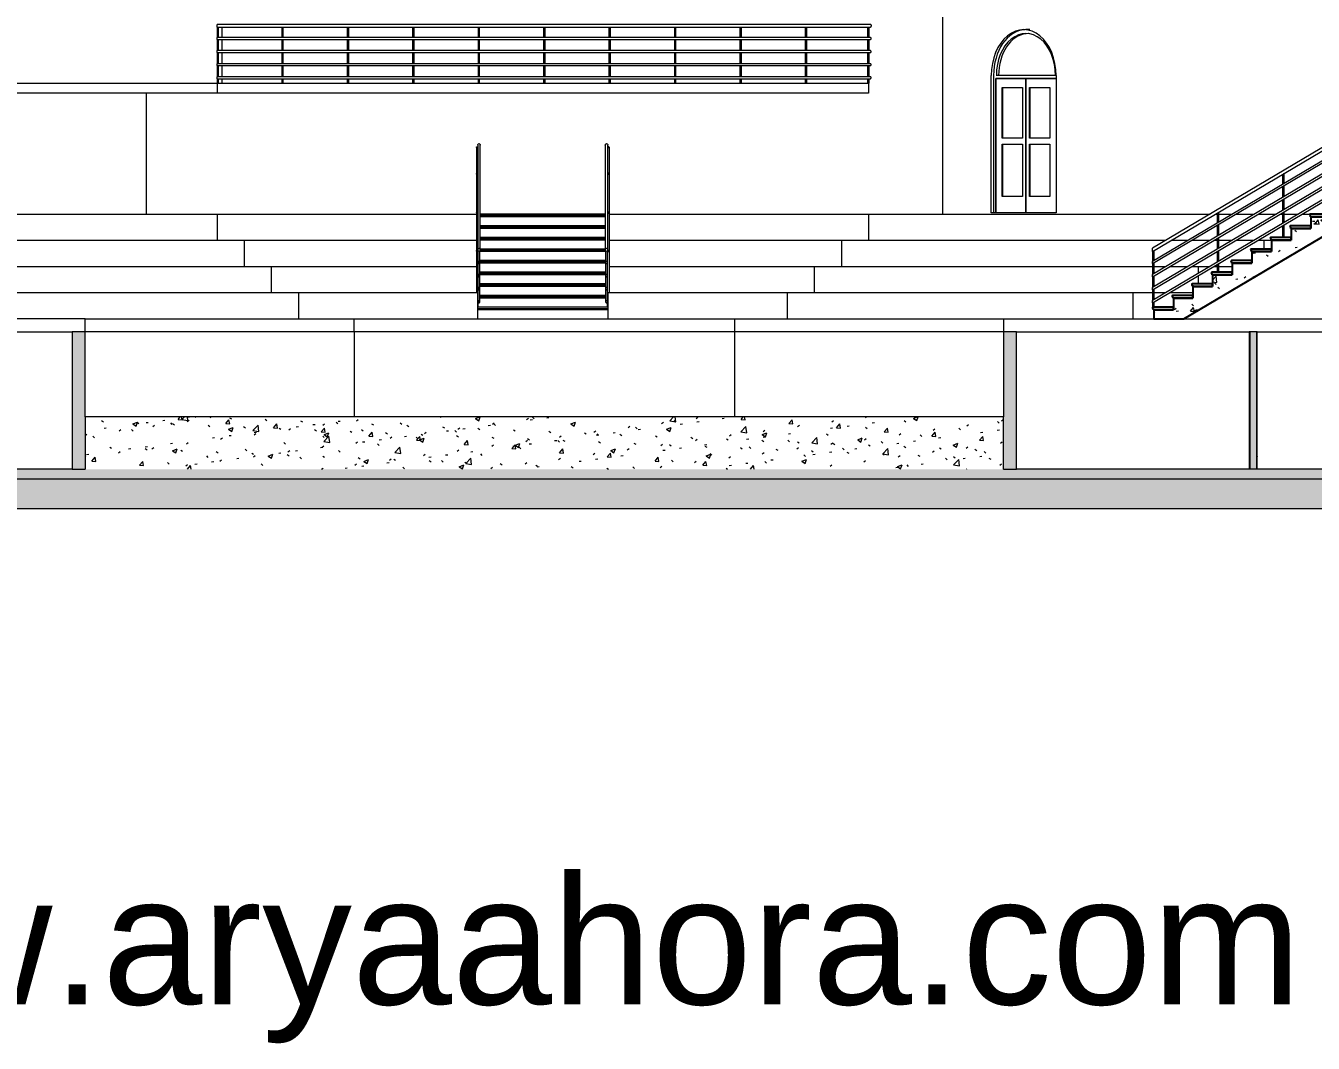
# Model space of a CAD drawing. Header units: millimetres. Extents: x -19779 to 53254, y -11975 to 15500.
# Drawn here: x 9084 to 28758, y -11975 to 3580 of the extents above; entities that cross this region are included whole.
import ezdxf

# ---------------------------------------------------------------- set-up
doc = ezdxf.new("R2010")
doc.units = ezdxf.units.MM
for name, color, linetype, lineweight in [('A-DETL-GENF', 92, 'Continuous', 9), ('A-DETL-THIN', 151, 'Continuous', 9), ('A-DOOR', 31, 'Continuous', 9), ('A-DOOR-FRAM', 31, 'Continuous', 9), ('A-DOOR-GLAZ', 31, 'Continuous', 9), ('A-FLOR', 192, 'Continuous', 9), ('A-FLOR-FNSH', 192, 'Continuous', 35), ('A-FLOR-HRAL', 11, 'Continuous', 9), ('A-FLOR-PATT', 8, 'Continuous', 35), ('A-WALL', 113, 'Continuous', 9), ('A-WALL-FNSH', 113, 'Continuous', 25), ('A-WALL-PATT', 111, 'Continuous', 25), ('G-ANNO-TEXT', 231, 'Continuous', 9), ('I-WALL', 2, 'Continuous', 9), ('S-FNDN', 32, 'Continuous', 9), ('S-STRS', 31, 'Continuous', 9)]:
    doc.layers.add(name, color=color, linetype=linetype, lineweight=lineweight)
doc.styles.add('Arial_1', font='arial.ttf', dxfattribs={"height": 1967.065868})
pattern_1 = [(50, (19874.8, -1675), (728.737, -63.756), [76.2, -838.2]), (355, (19874.8, -1675), (-140.972, 764.228), [60.96, -670.56]), (100.451, (19935.54, -1680.3), (587.77, 700.467), [64.76, -712.36]), (46.184, (19874.8, -1471.8), (1084.316, -168.17), [114.3, -1257.3]), (96.636, (19965.2, -1485.8), (949.61, 989.71), [97.14, -1068.54]), (351.184, (19874.8, -1471.8), (949.62, 989.7), [91.44, -1005.84]), (21, (19976.4, -1522.6), (606.458, -409.06), [76.2, -838.2]), (326, (19976.4, -1522.6), (247.208, 736.753), [60.96, -670.56]), (71.451, (20026.95, -1556.7), (853.668, 327.685), [64.76, -712.36]), (37.5, (19874.81, -1675), (12.3547, 338.22), [33.528, -628.904, 33.528, -647.192, -673.1]), (37.5, (19874.81, -1675), (12.3547, 338.22), [-1343.152, 33.528, -639.572]), (7.5, (19874.8, -1675), (267.279, 400.722), [33.528, -354.584, 33.528, -613.664, -256.54]), (7.5, (19874.8, -1675), (267.279, 400.722), [-1035.304, 33.528, -223.012]), (327.5, (19648.25, -1675), (542.3633, -22.9153), [33.528, -220.472, 33.528, -758.952, -1051.56]), (327.5, (19648.25, -1675), (542.3633, -22.9153), [-1046.48, 33.528, -1018.032]), (317.5, (19546.65, -1675), (592.517, 101.707), [33.528, -296.672, 33.528, -492.76, -746.76]), (317.5, (19546.65, -1675), (592.517, 101.707), [-856.488, 33.528, -713.232])]
pattern_2 = [(0, (19874.81, -1675), (812.8, 203.2), [33.528, -576.072, 33.528, -576.072, -3251.2]), (0, (19874.81, -1675), (812.8, 203.2), [-1219.2, 33.528, -1185.672, 33.528, -576.072, -1422.4]), (0, (19874.81, -1675), (812.8, 203.2), [-3048, 33.528, -372.872, 33.528, -982.472]), (120, (20179.61, -1573.4), (-582.3764, 602.3054), [33.528, -576.072, 33.528, -3827.272]), (120, (20179.61, -1573.4), (-582.3764, 602.3054), [-643.128, -576.072, 33.528, -1185.672, -2032]), (120, (20179.61, -1573.4), (-582.3764, 602.3054), [-2438.4, 33.528, -576.072, 33.528, -1388.872]), (120, (20179.61, -1573.4), (-582.3764, 602.3054), [-3081.528, -372.872, 33.528, -982.472]), (240, (20281.21, -1167), (-230.4236, -805.5054), [33.528, -576.072, 33.528, -3827.272]), (240, (20281.21, -1167), (-230.4236, -805.5054), [-643.128, -576.072, 33.528, -1185.672, -2032]), (240, (20281.21, -1167), (-230.4236, -805.5054), [-2438.4, 33.528, -576.072, 33.528, -1388.872]), (240, (20281.21, -1167), (-230.4236, -805.5054), [-3081.528, -372.872, 33.528, -982.472])]

# ---------------------------------------------------------------- blocks, each defined once
blk = doc.blocks.new('楼梯 - 楼梯-139307-Section 1')
at = {"layer": 'S-STRS'}
for p, q in [((17940, 700), (16030, 700)), ((16030, 680), (17940, 680)), ((17940, 680), (16030, 680)), ((17940, 660), (16030, 660)), ((17940, 522), (16030, 522)), ((16030, 502), (17940, 502)), ((17940, 502), (16030, 502)), ((17940, 482), (16030, 482)), ((17940, 344), (16030, 344)), ((16030, 324), (17940, 324)), ((17940, 324), (16030, 324)), ((17940, 304), (16030, 304)), ((17945, 127), (16025, 127)), ((16028, 147), (17941, 147)), ((17941, 147), (16028, 147)), ((17940, 167), (16030, 167)), ((17945, -11), (16025, -11)), ((16025, -31), (17945, -31)), ((17945, -31), (16025, -31)), ((17945, -51), (16025, -51)), ((17945, -189), (16025, -189)), ((16025, -209), (17945, -209)), ((17945, -209), (16025, -209)), ((17945, -229), (16025, -229)), ((17945, -367), (16025, -367)), ((16025, -387), (17945, -387)), ((17945, -387), (16025, -387)), ((17945, -407), (16025, -407)), ((17945, -544), (16025, -544)), ((16025, -564), (17945, -564)), ((17945, -564), (16025, -564)), ((17945, -584), (16025, -584)), ((17985, -722), (15985, -722)), ((15985, -742), (17985, -742)), ((15985, -742), (17985, -742)), ((17985, -762), (15985, -762))]:
    blk.add_line(p, q, dxfattribs=at)
blk = doc.blocks.new('栏杆扶手 - 25mm-139415-Section 1')
at = {"layer": 'A-FLOR-HRAL'}
blk.add_line((17997, 1316), (17997, 724), dxfattribs=at)
at = {"layer": 'A-FLOR-HRAL', "flags": 128}
for points in [[(17997, 1316), (17996, 1320), (17992, 1322), (17987, 1324), (17982, 1324), (17979, 1323)], [(17979, 1310), (17982, 1309), (17987, 1309), (17992, 1311), (17996, 1313), (17997, 1316)]]:
    blk.add_lwpolyline(points, dxfattribs=at)
blk = doc.blocks.new('栏杆扶手 - 25mm-139413-Section 1')
at = {"layer": 'A-FLOR-HRAL'}
blk.add_line((17997, 724), (17997, 139), dxfattribs=at)
at = {"layer": 'A-FLOR-HRAL', "flags": 128}
for points in [[(17997, 724), (17996, 727), (17992, 730), (17987, 731), (17982, 731), (17980, 731)], [(17980, 717), (17982, 717), (17987, 717), (17992, 718), (17996, 721), (17997, 724)]]:
    blk.add_lwpolyline(points, dxfattribs=at)
blk = doc.blocks.new('栏杆扶手 - 25mm-139411-Section 1')
at = {"layer": 'A-FLOR-HRAL'}
blk.add_line((17997, 1724), (17997, 1316), dxfattribs=at)
at = {"layer": 'A-FLOR-HRAL', "flags": 128}
for points in [[(17997, 1724), (17996, 1727), (17992, 1730), (17987, 1731), (17982, 1731), (17980, 1731)], [(17980, 1717), (17982, 1717), (17987, 1717), (17992, 1718), (17996, 1721), (17997, 1724)]]:
    blk.add_lwpolyline(points, dxfattribs=at)
blk = doc.blocks.new('栏杆扶手 - 25mm-139409-Section 1')
at = {"layer": 'A-FLOR-HRAL'}
for p, q in [((17972, -722), (17972, 139)), ((17997, 139), (17997, -500)), ((17985, -722), (17972, -722))]:
    blk.add_line(p, q, dxfattribs=at)
at = {"layer": 'A-FLOR-HRAL', "flags": 128}
for points in [[(17973, 136), (17973, 135), (17977, 133), (17982, 131), (17987, 131), (17992, 133), (17996, 135), (17997, 139)], [(17997, 139), (17996, 142), (17992, 144), (17987, 146), (17982, 146), (17978, 145)]]:
    blk.add_lwpolyline(points, dxfattribs=at)
blk = doc.blocks.new('栏杆扶手 - 栏杆扶手-139343-Section 1')
at = {"layer": 'A-FLOR-HRAL'}
for p, q in [((17940, 1755), (17940, 155)), ((17980, 155), (17980, 1755)), ((17945, 139), (17945, -40)), ((17945, -40), (17945, -240)), ((17975, -40), (17975, -14)), ((17945, -240), (17945, -440)), ((17975, -240), (17975, -214)), ((17945, -440), (17945, -640)), ((17975, -440), (17975, -414)), ((17975, -640), (17975, -614))]:
    blk.add_line(p, q, dxfattribs=at)
at = {"layer": 'A-FLOR-HRAL', "flags": 128}
for points in [[(17940, 1755), (17940, 1761), (17942, 1766), (17946, 1771), (17950, 1775), (17955, 1777), (17960, 1778), (17965, 1777), (17970, 1775), (17974, 1771), (17977, 1766), (17979, 1761), (17980, 1755)], [(17980, 155), (17979, 161), (17977, 166), (17974, 171), (17970, 175), (17965, 177), (17960, 178), (17955, 177), (17950, 175), (17946, 171), (17942, 166), (17940, 161), (17940, 155)], [(17940, 155), (17940, 149), (17942, 143), (17946, 138), (17950, 134), (17955, 132), (17960, 131), (17965, 132), (17970, 134), (17974, 138), (17977, 143), (17979, 149), (17980, 155)], [(17975, -40), (17974, -35), (17973, -31), (17970, -27), (17967, -25), (17964, -23), (17960, -22), (17956, -23), (17952, -25), (17949, -27), (17947, -31), (17945, -35), (17945, -40)], [(17945, -40), (17945, -44), (17947, -48), (17949, -52), (17952, -55), (17956, -57), (17960, -57), (17964, -57), (17967, -55), (17970, -52), (17973, -48), (17974, -44), (17975, -40)], [(17975, -240), (17974, -235), (17973, -231), (17970, -227), (17967, -225), (17964, -223), (17960, -222), (17956, -223), (17952, -225), (17949, -227), (17947, -231), (17945, -235), (17945, -240)], [(17945, -240), (17945, -244), (17947, -248), (17949, -252), (17952, -255), (17956, -257), (17960, -257), (17964, -257), (17967, -255), (17970, -252), (17973, -248), (17974, -244), (17975, -240)], [(17975, -440), (17974, -435), (17973, -431), (17970, -427), (17967, -425), (17964, -423), (17960, -422), (17956, -423), (17952, -425), (17949, -427), (17947, -431), (17945, -435), (17945, -440)], [(17945, -440), (17945, -444), (17947, -448), (17949, -452), (17952, -455), (17956, -457), (17960, -457), (17964, -457), (17967, -455), (17970, -452), (17973, -448), (17974, -444), (17975, -440)], [(17975, -640), (17974, -635), (17973, -631), (17970, -627), (17967, -625), (17964, -623), (17960, -622), (17956, -623), (17952, -625), (17949, -627), (17947, -631), (17945, -635), (17945, -640)], [(17945, -640), (17945, -644), (17947, -648), (17949, -652), (17952, -655), (17956, -657), (17960, -657), (17964, -657), (17967, -655), (17970, -652), (17973, -648), (17974, -644), (17975, -640)]]:
    blk.add_lwpolyline(points, dxfattribs=at)
for name in ['栏杆扶手 - 25mm-139411-Section 1', '栏杆扶手 - 25mm-139415-Section 1', '栏杆扶手 - 25mm-139413-Section 1', '栏杆扶手 - 25mm-139409-Section 1']:
    blk.add_blockref(name, (0, 0))
blk = doc.blocks.new('栏杆扶手 - 25mm-V1-Section 1')
at = {"layer": 'A-FLOR-HRAL'}
for p, q in [((15972, 139), (15972, -500)), ((15997, -722), (15997, 139)), ((15985, -722), (15996, -722))]:
    blk.add_line(p, q, dxfattribs=at)
at = {"layer": 'A-FLOR-HRAL', "flags": 128}
for points in [[(15972, 139), (15973, 142), (15977, 144), (15982, 146), (15987, 146), (15992, 145)], [(15997, 137), (15996, 135), (15992, 133), (15987, 131), (15982, 131), (15977, 133), (15973, 135), (15972, 139)]]:
    blk.add_lwpolyline(points, dxfattribs=at)
blk = doc.blocks.new('栏杆扶手 - 栏杆扶手-139347-Section 1')
at = {"layer": 'A-FLOR-HRAL'}
for p, q in [((15990, 1755), (15990, 155)), ((16030, 155), (16030, 1755)), ((16025, -40), (16025, 139)), ((15995, -14), (15995, -40)), ((16025, -240), (16025, -40)), ((15995, -214), (15995, -240)), ((16025, -440), (16025, -240)), ((15995, -414), (15995, -440)), ((16025, -640), (16025, -440)), ((15995, -614), (15995, -640))]:
    blk.add_line(p, q, dxfattribs=at)
at = {"layer": 'A-FLOR-HRAL', "flags": 128}
for points in [[(15990, 1755), (15990, 1761), (15992, 1766), (15996, 1771), (16000, 1775), (16005, 1777), (16010, 1778), (16015, 1777), (16020, 1775), (16024, 1771), (16027, 1766), (16029, 1761), (16030, 1755)], [(16030, 155), (16029, 161), (16027, 166), (16024, 171), (16020, 175), (16015, 177), (16010, 178), (16005, 177), (16000, 175), (15996, 171), (15992, 166), (15990, 161), (15990, 155)], [(15990, 155), (15990, 149), (15992, 143), (15996, 138), (16000, 134), (16005, 132), (16010, 131), (16015, 132), (16020, 134), (16024, 138), (16027, 143), (16029, 149), (16030, 155)], [(16025, -40), (16024, -35), (16023, -31), (16020, -27), (16017, -25), (16014, -23), (16010, -22), (16006, -23), (16002, -25), (15999, -27), (15997, -31), (15995, -35), (15995, -40)], [(15995, -40), (15995, -44), (15997, -48), (15999, -52), (16002, -55), (16006, -57), (16010, -57), (16014, -57), (16017, -55), (16020, -52), (16023, -48), (16024, -44), (16025, -40)], [(16025, -240), (16024, -235), (16023, -231), (16020, -227), (16017, -225), (16014, -223), (16010, -222), (16006, -223), (16002, -225), (15999, -227), (15997, -231), (15995, -235), (15995, -240)], [(15995, -240), (15995, -244), (15997, -248), (15999, -252), (16002, -255), (16006, -257), (16010, -257), (16014, -257), (16017, -255), (16020, -252), (16023, -248), (16024, -244), (16025, -240)], [(16025, -440), (16024, -435), (16023, -431), (16020, -427), (16017, -425), (16014, -423), (16010, -422), (16006, -423), (16002, -425), (15999, -427), (15997, -431), (15995, -435), (15995, -440)], [(15995, -440), (15995, -444), (15997, -448), (15999, -452), (16002, -455), (16006, -457), (16010, -457), (16014, -457), (16017, -455), (16020, -452), (16023, -448), (16024, -444), (16025, -440)], [(16025, -640), (16024, -635), (16023, -631), (16020, -627), (16017, -625), (16014, -623), (16010, -622), (16006, -623), (16002, -625), (15999, -627), (15997, -631), (15995, -635), (15995, -640)], [(15995, -640), (15995, -644), (15997, -648), (15999, -652), (16002, -655), (16006, -657), (16010, -657), (16014, -657), (16017, -655), (16020, -652), (16023, -648), (16024, -644), (16025, -640)]]:
    blk.add_lwpolyline(points, dxfattribs=at)
at = {"extrusion": (0, 0, -1), "zscale": -1}
for name in ['栏杆扶手 - 25mm-139411-Section 1', '栏杆扶手 - 25mm-139415-Section 1', '栏杆扶手 - 25mm-139413-Section 1']:
    blk.add_blockref(name, (-33969, 0), dxfattribs=at)
blk.add_blockref('栏杆扶手 - 25mm-V1-Section 1', (0, 0))
blk = doc.blocks.new('楼梯 - 楼梯-139630-Section 1')
at = {"layer": 'S-STRS'}
h = blk.add_hatch(dxfattribs=at)
h.set_pattern_fill('FP_1', color=256, style=0, pattern_type=2)
h.set_pattern_definition(pattern_1)
h.paths.add_polyline_path([(26320, -900), (26780, -900), (29000, 416), (29000, 660), (28720, 660), (28720, 482), (28420, 482), (28420, 304), (28120, 304), (28120, 127), (27820, 127), (27820, -51), (27520, -51), (27520, -229), (27220, -229), (27220, -407), (26920, -407), (26920, -584), (26620, -584), (26620, -762), (26320, -762), (26320, -810)], flags=0)
at = {"layer": 'S-STRS', "lineweight": 25}
for p, q in [((29000, 700), (28710, 700)), ((28710, 680), (28710, 660)), ((28710, 660), (29000, 660)), ((29000, 660), (28720, 660)), ((28720, 660), (28720, 482)), ((29000, 660), (29000, 700)), ((29000, 416), (29000, 660)), ((26780, -900), (29000, 416)), ((28720, 522), (28410, 522)), ((28410, 502), (28410, 482)), ((28410, 482), (28720, 482)), ((28720, 482), (28420, 482)), ((28420, 482), (28420, 304)), ((28720, 482), (28720, 522)), ((28420, 344), (28110, 344)), ((28110, 324), (28110, 304)), ((28110, 304), (28420, 304)), ((28420, 304), (28120, 304)), ((28120, 304), (28120, 127)), ((28420, 304), (28420, 344)), ((28120, 167), (27810, 167)), ((27810, 147), (27810, 127)), ((27810, 127), (28120, 127)), ((28120, 127), (27820, 127)), ((27820, 127), (27820, -51)), ((28120, 127), (28120, 167)), ((27520, -189), (27210, -189)), ((27820, -11), (27510, -11)), ((27510, -31), (27510, -51)), ((27510, -51), (27820, -51)), ((27820, -51), (27520, -51)), ((27520, -51), (27520, -229)), ((27520, -229), (27520, -189)), ((27820, -51), (27820, -11)), ((27220, -367), (26910, -367)), ((26910, -387), (26910, -407)), ((27210, -209), (27210, -229)), ((27210, -229), (27520, -229)), ((27520, -229), (27220, -229)), ((27220, -229), (27220, -407)), ((27220, -407), (27220, -367)), ((26920, -544), (26610, -544)), ((26610, -564), (26610, -584)), ((26610, -584), (26920, -584)), ((26920, -584), (26620, -584)), ((26620, -584), (26620, -762)), ((26910, -407), (27220, -407)), ((27220, -407), (26920, -407)), ((26920, -407), (26920, -584)), ((26920, -584), (26920, -544)), ((26620, -722), (26310, -722)), ((26310, -742), (26310, -762)), ((26310, -762), (26620, -762)), ((26620, -762), (26320, -762)), ((26320, -762), (26320, -900)), ((26620, -762), (26620, -722)), ((26320, -900), (26780, -900))]:
    blk.add_line(p, q, dxfattribs=at)
for centre in [(28710, 690), (28410, 512), (28110, 334), (27810, 157), (27210, -199), (27510, -21), (26910, -377), (26610, -554), (26310, -732)]:
    blk.add_arc(centre, 10, 90, 270, dxfattribs=at)
blk = doc.blocks.new('栏杆扶手 - 25mm-V2-Section 1')
at = {"layer": 'A-FLOR-HRAL'}
for p, q in [((28288, 1309), (28288, 1156)), ((28312, 1324), (28312, 1324)), ((28313, 1170), (28313, 1324)), ((28288, 1121), (28288, 956)), ((28313, 970), (28313, 1136)), ((28288, 921), (28288, 756)), ((28313, 770), (28313, 936)), ((28288, 721), (28288, 556)), ((28313, 570), (28313, 736)), ((28288, 521), (28288, 344)), ((28313, 344), (28313, 536))]:
    blk.add_line(p, q, dxfattribs=at)
blk = doc.blocks.new('栏杆扶手 - 25mm-V3-Section 1')
at = {"layer": 'A-FLOR-HRAL'}
for p, q in [((27288, 716), (27288, 563)), ((27312, 731), (27312, 731)), ((27313, 578), (27313, 731)), ((27288, 528), (27288, 363)), ((27313, 378), (27313, 543)), ((27288, 328), (27288, 163)), ((27313, 178), (27313, 343)), ((27288, 128), (27288, -37)), ((27313, -22), (27313, 143)), ((27288, -72), (27288, -189)), ((27313, -189), (27313, -57))]:
    blk.add_line(p, q, dxfattribs=at)
blk = doc.blocks.new('栏杆扶手 - 25mm-V4-Section 1')
at = {"layer": 'A-FLOR-HRAL'}
for p, q in [((28975, 1716), (28975, 1563)), ((29000, 1578), (29000, 1731)), ((29000, 1731), (29000, 1731)), ((28975, 1528), (28975, 1363)), ((29000, 1378), (29000, 1543)), ((28975, 1328), (28975, 1163)), ((29000, 1178), (29000, 1343)), ((28975, 1128), (28975, 963)), ((29000, 978), (29000, 1143)), ((28975, 928), (28975, 700)), ((29000, 700), (29000, 943))]:
    blk.add_line(p, q, dxfattribs=at)
blk = doc.blocks.new('栏杆扶手 - 25mm-V5-Section 1')
at = {"layer": 'A-FLOR-HRAL'}
for p, q in [((26300, 131), (26300, -22)), ((26325, -7), (26325, 146)), ((26325, 146), (26325, 146)), ((26300, -57), (26300, -222)), ((26325, -207), (26325, -42)), ((26300, -257), (26300, -422)), ((26325, -407), (26325, -242)), ((26300, -457), (26300, -622)), ((26325, -607), (26325, -442)), ((26300, -657), (26300, -722)), ((26300, -722), (26310, -722)), ((26325, -722), (26325, -642))]:
    blk.add_line(p, q, dxfattribs=at)
blk = doc.blocks.new('栏杆扶手 - 栏杆扶手-139652-Section 1')
at = {"layer": 'A-FLOR-HRAL'}
for p, q in [((29000, 1778), (26300, 178)), ((26300, 131), (29000, 1731)), ((29000, 1578), (26300, -22)), ((26300, -57), (29000, 1543)), ((29000, 1378), (26300, -222)), ((26300, -257), (29000, 1343)), ((29000, 1178), (26300, -422)), ((26300, -457), (29000, 1143)), ((29000, 978), (26300, -622)), ((26300, -657), (29000, 943))]:
    blk.add_line(p, q, dxfattribs=at)
at = {"layer": 'A-FLOR-HRAL', "flags": 128}
for points in [[(29000, 1778), (29000, 1777), (29000, 1775), (29000, 1771), (29000, 1766), (29000, 1761), (29000, 1755)], [(29000, 1755), (29000, 1749), (29000, 1743), (29000, 1738), (29000, 1734), (29000, 1732), (29000, 1731)], [(29000, 1578), (29000, 1577), (29000, 1575), (29000, 1573), (29000, 1569), (29000, 1565), (29000, 1560)], [(29000, 1560), (29000, 1556), (29000, 1552), (29000, 1548), (29000, 1545), (29000, 1543), (29000, 1543)], [(29000, 1378), (29000, 1377), (29000, 1375), (29000, 1373), (29000, 1369), (29000, 1365), (29000, 1360)], [(29000, 1360), (29000, 1356), (29000, 1352), (29000, 1348), (29000, 1345), (29000, 1343), (29000, 1343)], [(29000, 1178), (29000, 1177), (29000, 1175), (29000, 1173), (29000, 1169), (29000, 1165), (29000, 1160)], [(29000, 1160), (29000, 1156), (29000, 1152), (29000, 1148), (29000, 1145), (29000, 1143), (29000, 1143)], [(29000, 978), (29000, 977), (29000, 975), (29000, 973), (29000, 969), (29000, 965), (29000, 960)], [(29000, 960), (29000, 956), (29000, 952), (29000, 948), (29000, 945), (29000, 943), (29000, 943)], [(26300, 155), (26300, 161), (26300, 166), (26300, 171), (26300, 175), (26300, 177), (26300, 178)], [(26300, 131), (26300, 132), (26300, 134), (26300, 138), (26300, 143), (26300, 149), (26300, 155)], [(26300, -40), (26300, -35), (26300, -31), (26300, -27), (26300, -25), (26300, -23), (26300, -22)], [(26300, -57), (26300, -57), (26300, -55), (26300, -52), (26300, -48), (26300, -44), (26300, -40)], [(26300, -240), (26300, -235), (26300, -231), (26300, -227), (26300, -225), (26300, -223), (26300, -222)], [(26300, -257), (26300, -257), (26300, -255), (26300, -252), (26300, -248), (26300, -244), (26300, -240)], [(26300, -440), (26300, -435), (26300, -431), (26300, -427), (26300, -425), (26300, -423), (26300, -422)], [(26300, -457), (26300, -457), (26300, -455), (26300, -452), (26300, -448), (26300, -444), (26300, -440)], [(26300, -640), (26300, -635), (26300, -631), (26300, -627), (26300, -625), (26300, -623), (26300, -622)], [(26300, -657), (26300, -657), (26300, -655), (26300, -652), (26300, -648), (26300, -644), (26300, -640)]]:
    blk.add_lwpolyline(points, dxfattribs=at)
for name in ['栏杆扶手 - 25mm-V4-Section 1', '栏杆扶手 - 25mm-V2-Section 1', '栏杆扶手 - 25mm-V3-Section 1', '栏杆扶手 - 25mm-V5-Section 1']:
    blk.add_blockref(name, (0, 0))
blk = doc.blocks.new('Double Shutter-Arch - ext 2-236539-Section 1')
at = {"layer": 'A-DOOR'}
for p, q in [((24368, 2775), (23905, 2775)), ((23905, 2775), (23905, 720)), ((24368, 2775), (24368, 720)), ((24828, 2775), (24368, 2775)), ((24368, 720), (24368, 2775)), ((24004, 1860), (24004, 2635)), ((24004, 2635), (24315, 2635)), ((24009, 2635), (24009, 1860)), ((24315, 2635), (24315, 1860)), ((24421, 1860), (24421, 2635)), ((24421, 2635), (24732, 2635)), ((24426, 2635), (24426, 1860)), ((24732, 2635), (24732, 1860)), ((24315, 1860), (24004, 1860)), ((24732, 1860), (24421, 1860)), ((24004, 970), (24004, 1770)), ((24004, 1770), (24315, 1770)), ((24009, 1770), (24009, 970)), ((24315, 1770), (24315, 970)), ((24421, 970), (24421, 1770)), ((24421, 1770), (24732, 1770)), ((24426, 1770), (24426, 970)), ((24732, 1770), (24732, 970)), ((24315, 970), (24004, 970)), ((24732, 970), (24421, 970))]:
    blk.add_line(p, q, dxfattribs=at)
at = {"layer": 'A-DOOR-FRAM'}
for p, q in [((24427, 3520), (24368, 3520)), ((23873, 2820), (23873, 720)), ((23905, 2775), (24828, 2775)), ((23905, 720), (23905, 2775)), ((24821, 2820), (23915, 2820))]:
    blk.add_line(p, q, dxfattribs=at)
for major_axis, start_param, end_param in [((0, 700), 0.035816, 1.570796), ((0, 640), 4.712389, 7.853982)]:
    blk.add_ellipse((24368, 2820), major_axis=major_axis, ratio=0.707107, start_param=start_param, end_param=end_param, dxfattribs=at)
at = {"layer": 'A-DOOR-GLAZ'}
blk.add_line((24405, 3460), (24402, 3460), dxfattribs=at)
blk.add_ellipse((24402, 2820), major_axis=(0, 640), ratio=0.707107, start_param=0.068295, end_param=1.570796, dxfattribs=at)
blk = doc.blocks.new('栏杆扶手 - 25mm-139829-Section 1')
at = {"layer": 'A-FLOR-HRAL'}
for p, q in [((20995, 3560), (20995, 3400)), ((21020, 3400), (21020, 3560)), ((20995, 3370), (20995, 3200)), ((21020, 3200), (21020, 3370)), ((20995, 3170), (20995, 3000)), ((21020, 3000), (21020, 3170)), ((20995, 2970), (20995, 2800)), ((21020, 2800), (21020, 2970)), ((20995, 2770), (20995, 2700)), ((21020, 2700), (21020, 2770)), ((20995, 2700), (21008, 2700)), ((21008, 2700), (21020, 2700))]:
    blk.add_line(p, q, dxfattribs=at)
blk = doc.blocks.new('栏杆扶手 - 25mm-V11-Section 1')
at = {"layer": 'A-FLOR-HRAL'}
for p, q in [((19995, 3560), (19995, 3400)), ((20020, 3400), (20020, 3560)), ((19995, 3370), (19995, 3200)), ((20020, 3200), (20020, 3370)), ((19995, 3170), (19995, 3000)), ((20020, 3000), (20020, 3170)), ((19995, 2970), (19995, 2800)), ((20020, 2800), (20020, 2970)), ((19995, 2770), (19995, 2700)), ((20020, 2700), (20020, 2770)), ((19995, 2700), (20008, 2700)), ((20008, 2700), (20020, 2700))]:
    blk.add_line(p, q, dxfattribs=at)
blk = doc.blocks.new('栏杆扶手 - 25mm-V12-Section 1')
at = {"layer": 'A-FLOR-HRAL'}
for p, q in [((18995, 3560), (18995, 3400)), ((19020, 3400), (19020, 3560)), ((18995, 3370), (18995, 3200)), ((19020, 3200), (19020, 3370)), ((18995, 3170), (18995, 3000)), ((19020, 3000), (19020, 3170)), ((18995, 2970), (18995, 2800)), ((19020, 2800), (19020, 2970)), ((18995, 2770), (18995, 2700)), ((19020, 2700), (19020, 2770)), ((18995, 2700), (19008, 2700)), ((19008, 2700), (19020, 2700))]:
    blk.add_line(p, q, dxfattribs=at)
blk = doc.blocks.new('栏杆扶手 - 25mm-V13-Section 1')
at = {"layer": 'A-FLOR-HRAL'}
for p, q in [((17995, 3560), (17995, 3400)), ((18020, 3400), (18020, 3560)), ((17995, 3370), (17995, 3200)), ((18020, 3200), (18020, 3370)), ((17995, 3170), (17995, 3000)), ((18020, 3000), (18020, 3170)), ((17995, 2970), (17995, 2800)), ((18020, 2800), (18020, 2970)), ((17995, 2770), (17995, 2700)), ((18020, 2700), (18020, 2770)), ((17995, 2700), (18008, 2700)), ((18008, 2700), (18020, 2700))]:
    blk.add_line(p, q, dxfattribs=at)
blk = doc.blocks.new('栏杆扶手 - 25mm-V14-Section 1')
at = {"layer": 'A-FLOR-HRAL'}
for p, q in [((16995, 3560), (16995, 3400)), ((17020, 3400), (17020, 3560)), ((16995, 3370), (16995, 3200)), ((17020, 3200), (17020, 3370)), ((16995, 3170), (16995, 3000)), ((17020, 3000), (17020, 3170)), ((16995, 2970), (16995, 2800)), ((17020, 2800), (17020, 2970)), ((16995, 2770), (16995, 2700)), ((17020, 2700), (17020, 2770)), ((16995, 2700), (17008, 2700)), ((17008, 2700), (17020, 2700))]:
    blk.add_line(p, q, dxfattribs=at)
blk = doc.blocks.new('栏杆扶手 - 25mm-V15-Section 1')
at = {"layer": 'A-FLOR-HRAL'}
for p, q in [((21949, 3560), (21949, 3400)), ((21974, 3400), (21974, 3560)), ((21949, 3370), (21949, 3200)), ((21974, 3200), (21974, 3370)), ((21949, 3170), (21949, 3000)), ((21974, 3000), (21974, 3170)), ((21949, 2970), (21949, 2800)), ((21974, 2800), (21974, 2970)), ((21949, 2770), (21949, 2700)), ((21974, 2700), (21974, 2770)), ((21949, 2700), (21962, 2700)), ((21962, 2700), (21974, 2700))]:
    blk.add_line(p, q, dxfattribs=at)
blk = doc.blocks.new('栏杆扶手 - 栏杆扶手-159512-Section 1')
at = {"layer": 'A-FLOR-HRAL'}
for p, q in [((21987, 3600), (12008, 3600)), ((12008, 3580), (12008, 3600)), ((12008, 3560), (12008, 3580)), ((12008, 3560), (21987, 3560)), ((21987, 3400), (12008, 3400)), ((12008, 3385), (12008, 3400)), ((12008, 3370), (12008, 3385)), ((12008, 3370), (21987, 3370)), ((21987, 3200), (12008, 3200)), ((12008, 3185), (12008, 3200)), ((12008, 3170), (12008, 3185)), ((12008, 3170), (21987, 3170)), ((21987, 3000), (12008, 3000)), ((12008, 2985), (12008, 3000)), ((12008, 2970), (12008, 2985)), ((12008, 2970), (21987, 2970)), ((21987, 2800), (12008, 2800)), ((12008, 2785), (12008, 2800)), ((12008, 2770), (12008, 2785)), ((12008, 2770), (21987, 2770))]:
    blk.add_line(p, q, dxfattribs=at)
for points, knots in [([(22007, 3580), (22007, 3582), (22006, 3584), (22005, 3588), (22004, 3590), (22003, 3592), (22002, 3593), (22001, 3594), (21999, 3596), (21997, 3597), (21996, 3598), (21994, 3598), (21993, 3599), (21992, 3599), (21991, 3600), (21989, 3600), (21988, 3600), (21987, 3600), (21987, 3600)], [0, 0, 0, 0, 0.0833333, 0.125, 0.1666667, 0.2083333, 0.2291667, 0.25, 0.2916667, 0.3333333, 0.3541667, 0.375, 0.3958333, 0.4166667, 0.4375, 0.4583333, 0.4791667, 0.5, 0.5, 0.5, 0.5]), ([(21987, 3560), (21987, 3560), (21988, 3560), (21989, 3560), (21991, 3560), (21992, 3561), (21993, 3561), (21994, 3562), (21996, 3562), (21997, 3563), (21998, 3563), (21999, 3564), (22001, 3566), (22002, 3567), (22003, 3568), (22004, 3570), (22005, 3572), (22006, 3576), (22007, 3578), (22007, 3580)], [0.5, 0.5, 0.5, 0.5, 0.5208333, 0.5416667, 0.5625, 0.5833333, 0.6041667, 0.625, 0.6458333, 0.6666667, 0.6875, 0.7083333, 0.75, 0.7708333, 0.7916667, 0.8333333, 0.875, 0.9166667, 1, 1, 1, 1]), ([(22002, 3385), (22002, 3386), (22001, 3388), (22001, 3391), (22000, 3393), (21999, 3394), (21998, 3395), (21997, 3396), (21996, 3397), (21994, 3398), (21993, 3398), (21992, 3399), (21991, 3399), (21991, 3399), (21990, 3400), (21989, 3400), (21988, 3400), (21987, 3400), (21987, 3400)], [0, 0, 0, 0, 0.0833333, 0.125, 0.1666667, 0.2083333, 0.2291667, 0.25, 0.2916667, 0.3333333, 0.3541667, 0.375, 0.3958333, 0.4166667, 0.4375, 0.4583333, 0.4791667, 0.5, 0.5, 0.5, 0.5]), ([(21987, 3370), (21987, 3370), (21988, 3370), (21989, 3370), (21990, 3370), (21991, 3371), (21991, 3371), (21992, 3371), (21993, 3372), (21994, 3372), (21995, 3373), (21996, 3373), (21997, 3374), (21998, 3375), (21999, 3376), (22000, 3377), (22001, 3379), (22001, 3382), (22002, 3384), (22002, 3385)], [0.5, 0.5, 0.5, 0.5, 0.5208333, 0.5416667, 0.5625, 0.5833333, 0.6041667, 0.625, 0.6458333, 0.6666667, 0.6875, 0.7083333, 0.75, 0.7708333, 0.7916667, 0.8333333, 0.875, 0.9166667, 1, 1, 1, 1]), ([(22002, 3185), (22002, 3186), (22001, 3188), (22001, 3191), (22000, 3193), (21999, 3194), (21998, 3195), (21997, 3196), (21996, 3197), (21994, 3198), (21993, 3198), (21992, 3199), (21991, 3199), (21991, 3199), (21990, 3200), (21989, 3200), (21988, 3200), (21987, 3200), (21987, 3200)], [0, 0, 0, 0, 0.0833333, 0.125, 0.1666667, 0.2083333, 0.2291667, 0.25, 0.2916667, 0.3333333, 0.3541667, 0.375, 0.3958333, 0.4166667, 0.4375, 0.4583333, 0.4791667, 0.5, 0.5, 0.5, 0.5]), ([(21987, 3170), (21987, 3170), (21988, 3170), (21989, 3170), (21990, 3170), (21991, 3171), (21991, 3171), (21992, 3171), (21993, 3172), (21994, 3172), (21995, 3173), (21996, 3173), (21997, 3174), (21998, 3175), (21999, 3176), (22000, 3177), (22001, 3179), (22001, 3182), (22002, 3184), (22002, 3185)], [0.5, 0.5, 0.5, 0.5, 0.5208333, 0.5416667, 0.5625, 0.5833333, 0.6041667, 0.625, 0.6458333, 0.6666667, 0.6875, 0.7083333, 0.75, 0.7708333, 0.7916667, 0.8333333, 0.875, 0.9166667, 1, 1, 1, 1]), ([(22002, 2985), (22002, 2986), (22001, 2988), (22001, 2991), (22000, 2993), (21999, 2994), (21998, 2995), (21997, 2996), (21996, 2997), (21994, 2998), (21993, 2998), (21992, 2999), (21991, 2999), (21991, 2999), (21990, 3000), (21989, 3000), (21988, 3000), (21987, 3000), (21987, 3000)], [0, 0, 0, 0, 0.0833333, 0.125, 0.1666667, 0.2083333, 0.2291667, 0.25, 0.2916667, 0.3333333, 0.3541667, 0.375, 0.3958333, 0.4166667, 0.4375, 0.4583333, 0.4791667, 0.5, 0.5, 0.5, 0.5]), ([(21987, 2970), (21987, 2970), (21988, 2970), (21989, 2970), (21990, 2970), (21991, 2971), (21991, 2971), (21992, 2971), (21993, 2972), (21994, 2972), (21995, 2973), (21996, 2973), (21997, 2974), (21998, 2975), (21999, 2976), (22000, 2977), (22001, 2979), (22001, 2982), (22002, 2984), (22002, 2985)], [0.5, 0.5, 0.5, 0.5, 0.5208333, 0.5416667, 0.5625, 0.5833333, 0.6041667, 0.625, 0.6458333, 0.6666667, 0.6875, 0.7083333, 0.75, 0.7708333, 0.7916667, 0.8333333, 0.875, 0.9166667, 1, 1, 1, 1]), ([(22002, 2785), (22002, 2786), (22001, 2788), (22001, 2791), (22000, 2793), (21999, 2794), (21998, 2795), (21997, 2796), (21996, 2797), (21994, 2798), (21993, 2798), (21992, 2799), (21991, 2799), (21991, 2799), (21990, 2800), (21989, 2800), (21988, 2800), (21987, 2800), (21987, 2800)], [0, 0, 0, 0, 0.0833333, 0.125, 0.1666667, 0.2083333, 0.2291667, 0.25, 0.2916667, 0.3333333, 0.3541667, 0.375, 0.3958333, 0.4166667, 0.4375, 0.4583333, 0.4791667, 0.5, 0.5, 0.5, 0.5]), ([(21987, 2770), (21987, 2770), (21988, 2770), (21989, 2770), (21990, 2770), (21991, 2771), (21991, 2771), (21992, 2771), (21993, 2772), (21994, 2772), (21995, 2773), (21996, 2773), (21997, 2774), (21998, 2775), (21999, 2776), (22000, 2777), (22001, 2779), (22001, 2782), (22002, 2784), (22002, 2785)], [0.5, 0.5, 0.5, 0.5, 0.5208333, 0.5416667, 0.5625, 0.5833333, 0.6041667, 0.625, 0.6458333, 0.6666667, 0.6875, 0.7083333, 0.75, 0.7708333, 0.7916667, 0.8333333, 0.875, 0.9166667, 1, 1, 1, 1])]:
    blk.add_open_spline(points, degree=3, knots=knots, dxfattribs=at)
for name, p in [('栏杆扶手 - 25mm-V14-Section 1', (-4988, 0)), ('栏杆扶手 - 25mm-V14-Section 1', (-4000, 0)), ('栏杆扶手 - 25mm-V14-Section 1', (-3000, 0)), ('栏杆扶手 - 25mm-V14-Section 1', (-2000, 0)), ('栏杆扶手 - 25mm-V14-Section 1', (-1000, 0)), ('栏杆扶手 - 25mm-V14-Section 1', (0, 0)), ('栏杆扶手 - 25mm-V13-Section 1', (0, 0)), ('栏杆扶手 - 25mm-V12-Section 1', (0, 0)), ('栏杆扶手 - 25mm-V11-Section 1', (0, 0)), ('栏杆扶手 - 25mm-139829-Section 1', (0, 0)), ('栏杆扶手 - 25mm-V15-Section 1', (0, 0))]:
    blk.add_blockref(name, p)

msp = doc.modelspace()

# ---------------------------------------------------------------- hatches: boundary and pattern name
at = {"layer": 'A-DETL-GENF'}
h = msp.add_hatch(dxfattribs=at)
h.set_pattern_fill('FP_4', style=0, pattern_type=2)
h.set_pattern_definition([(0, (19874.8, -1675), (635, 635), [635, -635]), (0, (19874.8, -1436.9), (635, 635), [635, -635]), (0, (19874.8, -1198.75), (635, 635), [635, -635]), (90, (19954.2, -1119.4), (-635, 635), [635, -635]), (90, (20192.3, -1119.4), (-635, 635), [635, -635]), (90, (20430.44, -1119.4), (-635, 635), [635, -635])])
h.paths.add_polyline_path([(50343, -3800), (50343, -300), (37556, -300), (37556, -3350), (2048, -3350), (2048, -1100), (-860, -1100), (-860, -900), (-11603, -900), (-11603, -400), (-14319, -400), (-14319, -300), (-19779, -301), (-19779, -3800), (47203, -3800)], flags=0)
at = {"layer": 'A-FLOR-PATT', "lineweight": 9}
h = msp.add_hatch(dxfattribs=at)
h.set_pattern_fill('FP_1', color=256, style=0, pattern_type=2)
h.set_pattern_definition(pattern_1)
h.paths.add_polyline_path([(23281, -3200), (24024, -3200), (24024, -2400), (9993, -2400), (9993, -3200), (18496, -3200)], flags=0)
h = msp.add_hatch(dxfattribs=at)
h.set_pattern_fill('FP_1', color=256, style=0, pattern_type=2)
h.set_pattern_definition(pattern_1)
h.paths.add_polyline_path([(31904, -3350), (31904, -3200), (2048, -3200), (2048, -3350), (28065, -3350)], flags=0)
at = {"layer": 'A-WALL-PATT', "lineweight": 9}
for points in [[(9993, -3200), (9993, -1100), (9793, -1100), (9793, -3200)], [(24224, -3200), (24224, -1100), (24024, -1100), (24024, -3200)]]:
    msp.add_hatch(color=256, dxfattribs=at).paths.add_polyline_path(points, flags=0)
h = msp.add_hatch(dxfattribs=at)
h.set_pattern_fill('FP_2', color=256, style=0, pattern_type=2)
h.set_pattern_definition(pattern_2)
h.paths.add_polyline_path([(27789, -3200), (27789, -1100), (27777, -1100), (27777, -3200)], flags=0)
at = {"layer": 'A-WALL-PATT'}
msp.add_hatch(color=256, dxfattribs=at).paths.add_polyline_path([(27889, -3200), (27889, -1100), (27789, -1100), (27789, -3200)], flags=0)
at = {"layer": 'A-WALL-PATT', "lineweight": 9}
h = msp.add_hatch(dxfattribs=at)
h.set_pattern_fill('FP_2', color=256, style=0, pattern_type=2)
h.set_pattern_definition(pattern_2)
h.paths.add_polyline_path([(27901, -3200), (27901, -1100), (27889, -1100), (27889, -3200)], flags=0)

# ---------------------------------------------------------------- linework, layer by layer
at = {"layer": 'A-DETL-THIN'}
for p, q in [((37556, -3350), (2048, -3350)), ((-19779, -3800), (50343, -3800))]:
    msp.add_line(p, q, dxfattribs=at)
at = {"layer": 'A-FLOR'}
for p, q in [((7969, 2700), (12008, 2700)), ((12008, 2700), (12008, 2550)), ((12033, 2700), (12995, 2700)), ((13020, 2700), (13995, 2700)), ((14020, 2700), (14995, 2700)), ((15020, 2700), (15995, 2700)), ((16020, 2700), (16995, 2700)), ((17020, 2700), (17995, 2700)), ((18020, 2700), (18995, 2700)), ((19020, 2700), (19995, 2700)), ((20020, 2700), (20995, 2700)), ((21020, 2700), (21949, 2700)), ((21962, 2700), (21962, 2550)), ((21962, 2550), (7969, 2550)), ((9993, -900), (24024, -900)), ((14103, -1100), (14103, -900)), ((19915, -900), (19915, -1100))]:
    msp.add_line(p, q, dxfattribs=at)
at = {"layer": 'A-FLOR-FNSH', "color": 1, "lineweight": 18}
for p, q in [((9993, -900), (2248, -900)), ((9993, -1100), (9993, -900)), ((24024, -900), (24024, -1100)), ((24024, -900), (31704, -900)), ((2248, -1100), (9793, -1100)), ((24224, -1100), (27777, -1100)), ((27901, -1100), (31704, -1100)), ((24024, -2400), (9993, -2400)), ((9993, -2400), (9993, -3200)), ((24024, -3200), (24024, -2400)), ((9793, -3200), (2248, -3200)), ((31704, -3200), (24224, -3200))]:
    msp.add_line(p, q, dxfattribs=at)
at = {"layer": 'A-WALL'}
for p, q in [((23096, 700), (23096, 7700)), ((23838, 720), (23838, 2820)), ((24828, 2820), (24828, 720)), ((10922, 2550), (10922, 700)), ((24828, 720), (23838, 720)), ((24224, -1100), (9793, -1100)), ((14103, -1100), (14103, -2400)), ((19915, -1100), (19915, -2400)), ((27901, -1100), (27777, -1100)), ((27789, -1100), (27789, -3200)), ((27889, -1100), (27889, -3200))]:
    msp.add_line(p, q, dxfattribs=at)
at = {"layer": 'A-WALL', "color": 1, "lineweight": 18}
for p, q in [((9793, -1100), (9793, -3200)), ((9993, -2400), (9993, -1100)), ((24024, -1100), (24024, -2400)), ((24224, -3200), (24224, -1100)), ((9793, -3200), (9993, -3200)), ((24024, -3200), (24224, -3200))]:
    msp.add_line(p, q, dxfattribs=at)
at = {"layer": 'A-WALL'}
msp.add_ellipse((24333, 2820), major_axis=(0, 700), ratio=0.707107, start_param=4.712389, end_param=7.853982, dxfattribs=at)
at = {"layer": 'A-WALL-FNSH', "color": 5, "lineweight": 18}
for p, q in [((27777, -1100), (27777, -3200)), ((27901, -3200), (27901, -1100))]:
    msp.add_line(p, q, dxfattribs=at)
at = {"layer": 'I-WALL'}
for p, q in [((12080, 3560), (12080, 3400)), ((12080, 3370), (12080, 3200)), ((12080, 3170), (12080, 3000)), ((12080, 2970), (12080, 2800)), ((12080, 2770), (12080, 2700))]:
    msp.add_line(p, q, dxfattribs=at)
at = {"layer": 'S-FNDN'}
for p, q in [((7969, 700), (15972, 700)), ((12008, 700), (12008, 300)), ((17997, 700), (27181, 700)), ((21962, 700), (21962, 300)), ((27260, 700), (27288, 700)), ((27312, 700), (27519, 700)), ((27578, 700), (27856, 700)), ((27916, 700), (28194, 700)), ((28253, 700), (28288, 700)), ((28313, 700), (28531, 700)), ((28590, 700), (28710, 700)), ((7969, 300), (15972, 300)), ((12422, 300), (12422, -100)), ((17997, 300), (26507, 300)), ((21547, 300), (21547, -100)), ((26585, 300), (26844, 300)), ((26903, 300), (27181, 300)), ((27240, 300), (27288, 300)), ((27313, 300), (27519, 300)), ((27578, 300), (27856, 300)), ((27916, 300), (28120, 300)), ((28000, 300), (28000, 167)), ((7969, -100), (15972, -100)), ((12836, -100), (12836, -500)), ((17997, -100), (26300, -100)), ((21133, -100), (21133, -500)), ((26325, -100), (26507, -100)), ((26565, -100), (26844, -100)), ((26903, -100), (27181, -100)), ((27000, -100), (27000, -208)), ((27240, -100), (27288, -100)), ((27313, -100), (27520, -100)), ((27000, -242), (27000, -367)), ((7969, -500), (15985, -500)), ((13250, -500), (13250, -900)), ((15985, -500), (15985, -900)), ((17985, -500), (26300, -500)), ((17985, -900), (17985, -500)), ((20719, -500), (20719, -900)), ((26000, -500), (26000, -900)), ((26325, -500), (26507, -500)), ((26565, -500), (26920, -500))]:
    msp.add_line(p, q, dxfattribs=at)

# ---------------------------------------------------------------- block references
at = {"layer": 'A-DOOR'}
msp.add_blockref('Double Shutter-Arch - ext 2-236539-Section 1', (0, 0), dxfattribs=at)
at = {"layer": 'A-FLOR-HRAL'}
for name in ['栏杆扶手 - 栏杆扶手-159512-Section 1', '栏杆扶手 - 栏杆扶手-139347-Section 1', '栏杆扶手 - 栏杆扶手-139343-Section 1', '栏杆扶手 - 栏杆扶手-139652-Section 1']:
    msp.add_blockref(name, (0, 0), dxfattribs=at)
at = {"layer": 'S-STRS'}
for name in ['楼梯 - 楼梯-139307-Section 1', '楼梯 - 楼梯-139630-Section 1']:
    msp.add_blockref(name, (0, 0), dxfattribs=at)

# ---------------------------------------------------------------- texts
at = {"layer": 'G-ANNO-TEXT', "color": 7, "insert": (3536, -9414), "char_height": 1967.07, "width": 29496, "attachment_point": 1, "line_spacing_factor": 0.938532, "style": 'Arial_1', "bg_fill": 3, "box_fill_scale": 1.25, "bg_fill_color": 0, "bg_fill_transparency": 0}
msp.add_mtext('www.aryaahora.com', dxfattribs=at)

doc.saveas('drawing.dxf')
